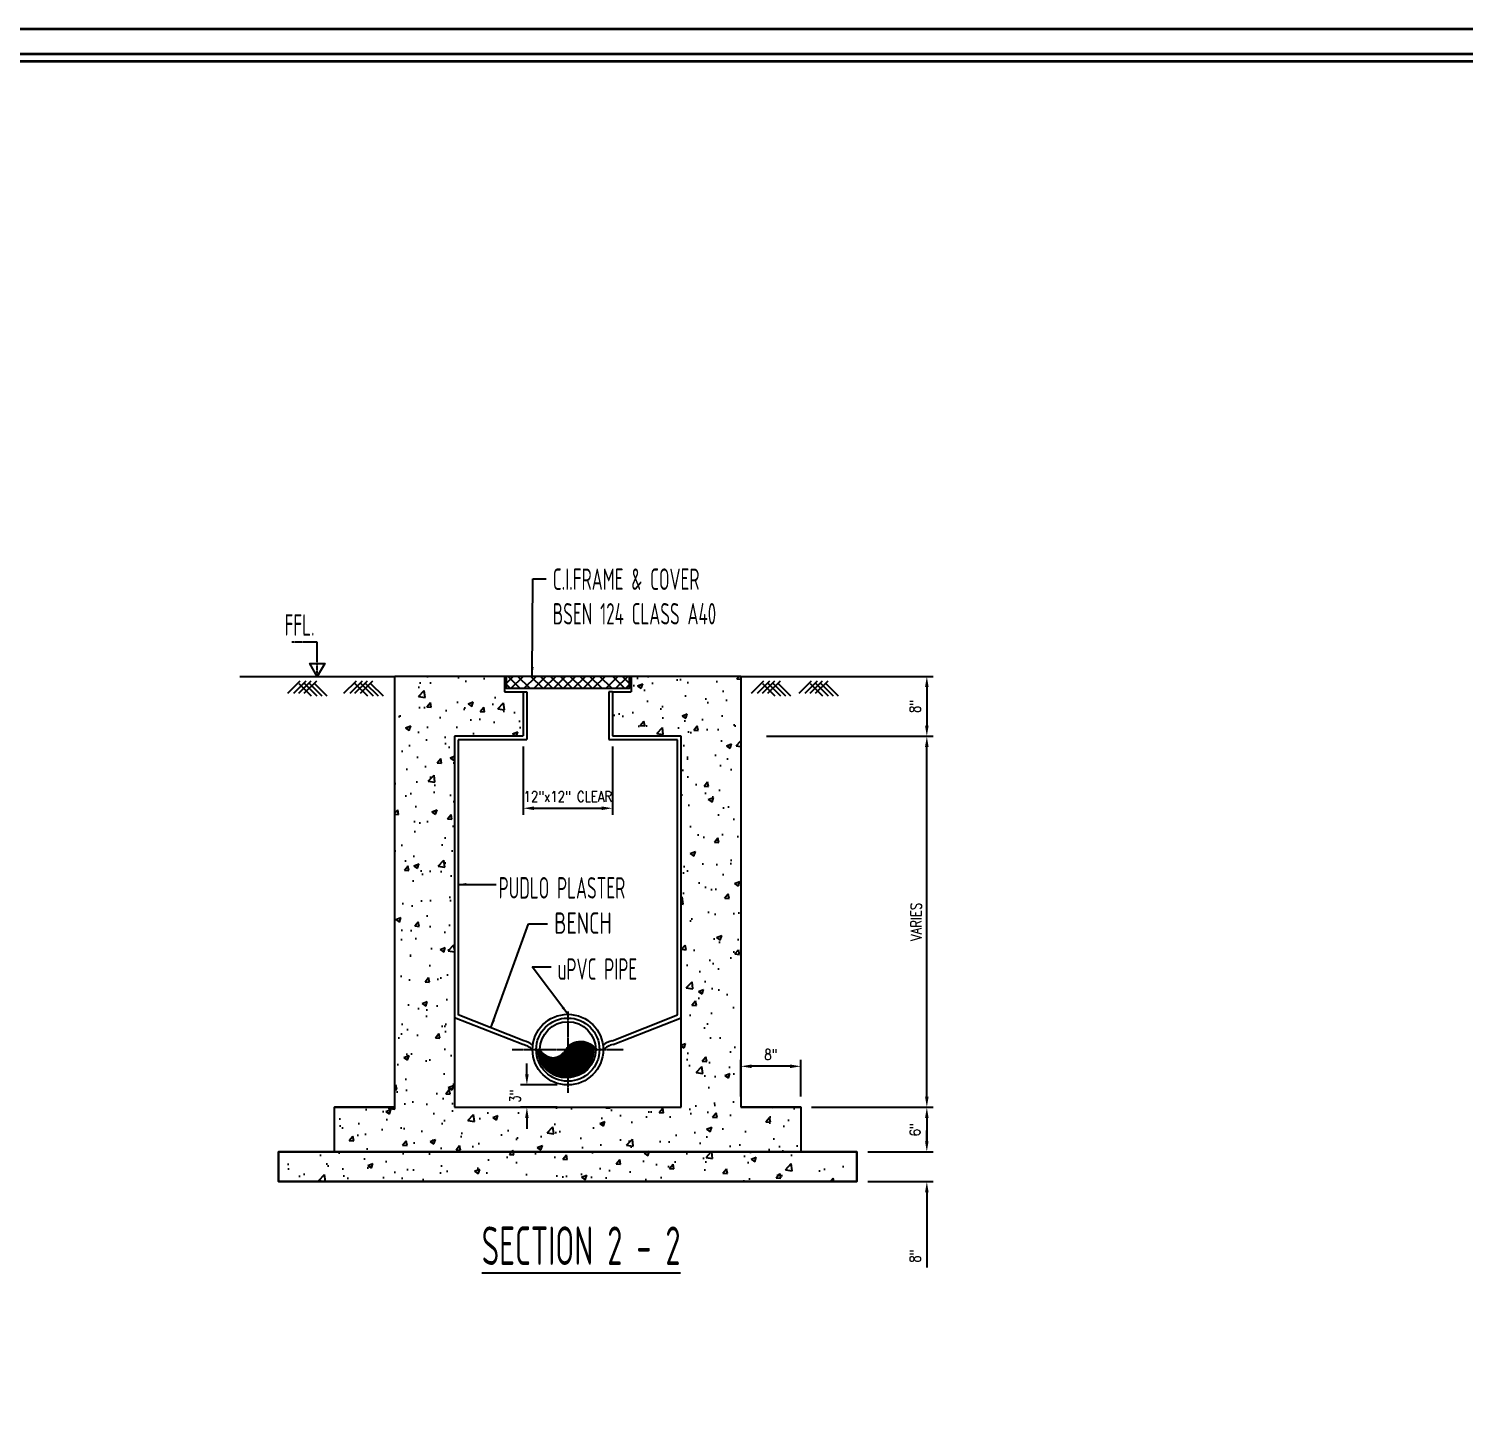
# Model space of a CAD drawing. Header units: millimetres. Extents: x 626118 to 667468, y 4481694 to 4492717.
# Drawn here: x 630431 to 631637, y 4491561 to 4492717 of the extents above; entities that cross this region are included whole.
import ezdxf
from ezdxf.enums import TextEntityAlignment as Align

# ---------------------------------------------------------------- set-up
doc = ezdxf.new("R2010")
doc.units = ezdxf.units.MM
for name, pattern in [('CENTER', [2, 1.25, -0.25, 0.25, -0.25]), ('DUZ', [500, 500]), ('PHANTOM', [2.5, 1.25, -0.25, 0.25, -0.25, 0.25, -0.25])]:
    doc.linetypes.add(name, pattern=pattern)
doc.layers.get('0').update_dxf_attribs({"color": 1, "linetype": 'DUZ'})
for name, color, linetype in [('CONCRET', 3, 'Continuous'), ('DIM50', 123, 'Continuous'), ('LEV-MARK', 4, 'Continuous'), ('PL-CW', 80, 'PHANTOM'), ('TEXT2', 1, 'Continuous')]:
    doc.layers.add(name, color=color, linetype=linetype)
doc.layers.add('DUVAR', color=7, linetype='Continuous', lineweight=35)
doc.styles.add('din.shx', font='din.shx', dxfattribs={"width": 0.7})
doc.styles.add('ROMANS', font='romans.shx', dxfattribs={"width": 0.8})
doc.dimstyles.new('DIM50', dxfattribs={"dimscale": 9, "dimtxt": 1, "dimasz": 1, "dimexe": 0.6, "dimexo": 1, "dimgap": 0.5, "dimtad": 1, "dimdec": 1, "dimzin": 0, "dimdsep": 46, "dimtxsty": 'ROMANS', "dimcen": 1, "dimclrd": 8, "dimclre": 8, "dimclrt": 256, "dimazin": 0, "dimtfac": 1, "dimtdec": 1, "dimtofl": 0, "dimtmove": 0, "dimatfit": 3, "dimfxl": 1, "dimtolj": 1, "dimtzin": 0, "dimarcsym": 0})
doc.dimstyles.new('FFCL 1-8', dxfattribs={"dimtxt": 7, "dimasz": 7, "dimexe": 5.5, "dimexo": 2.5, "dimgap": 1, "dimtad": 1, "dimdec": 0, "dimzin": 1, "dimdsep": 46, "dimtxsty": 'din.shx', "dimblk": 'ARCHTICK', "dimcen": 0, "dimclrd": 1, "dimclre": 1, "dimclrt": 3, "dimadec": 0, "dimazin": 0, "dimtfac": 1, "dimtdec": 0, "dimtofl": 0, "dimtmove": 0, "dimatfit": 3, "dimfxl": 0.18, "dimtolj": 1, "dimtzin": 0, "dimarcsym": 0})
pattern_1 = [(50, (626901.843, 4498266.953), (44.82876, -3.922), [4.6875, -51.5625]), (355, (626901.843, 4498266.953), (-8.67196, 47.012), [3.75, -41.25]), (100.4514, (626905.58, 4498266.627), (36.15684, 43.08997), [3.98376, -43.82138]), (46.1842, (626901.843, 4498279.453), (66.70257, -10.34494), [7.03125, -77.34375]), (96.6356, (626907.4, 4498278.59), (58.4164, 60.88237), [5.97564, -65.73206]), (351.1842, (626901.84, 4498279.45), (58.4164, 60.8824), [5.625, -61.875]), (21, (626908.093, 4498276.33), (37.30669, -25.16368), [4.6875, -51.5625]), (326, (626908.093, 4498276.33), (15.2072, 45.32188), [3.75, -41.25]), (71.4514, (626911.2, 4498274.23), (52.51391, 20.15816), [3.98376, -43.82138]), (37.5, (626901.843, 4498266.953), (0.75999, 20.805866), [0, -40.75, 0, -41.875, 0, -41.40625]), (7.5, (626901.843, 4498266.953), (16.441846, 24.65073), [0, -23.875, 0, -39.8125, 0, -15.78125]), (327.5, (626887.905, 4498266.953), (33.363902, -1.40968), [0, -15.625, 0, -48.75, 0, -64.6875]), (317.5, (626881.655, 4498266.953), (36.44914, 6.25656), [0, -20.3125, 0, -32.375, 0, -45.9375])]

# ---------------------------------------------------------------- blocks, each defined once
blk = doc.blocks.new('*D335')
at = {"layer": 'Defpoints', "color": 0, "lineweight": 5, "transparency": 16777216}
for p in [(631066.2, 4492122.6), (631185.2, 4492122.6), (631079.3, 4491810.9)]:
    blk.add_point(p, dxfattribs=at)
at = {"layer": 'DIM50', "color": 8, "lineweight": -2, "transparency": 16777216}
for p, q in [((631075.2, 4492122.6), (631190.6, 4492122.6)), ((631185.2, 4491819.9), (631185.2, 4492113.6)), ((631088.3, 4491810.9), (631190.6, 4491810.9))]:
    blk.add_line(p, q, dxfattribs=at)
at = {"layer": 'DIM50', "color": 8, "lineweight": 5, "transparency": 16777216}
for points in [[(631183.7, 4492113.6), (631186.7, 4492113.6), (631185.2, 4492122.6)], [(631183.7, 4491819.9), (631186.7, 4491819.9), (631185.2, 4491810.9)]]:
    blk.add_solid(points, dxfattribs=at)
at = {"layer": 'DIM50', "transparency": 16777216, "insert": (631176.2, 4491966.7), "char_height": 9, "attachment_point": 5, "rotation": 90, "style": 'ROMANS'}
blk.add_mtext('\\A1;VARIES', dxfattribs=at)
blk = doc.blocks.new('*D336')
at = {"layer": 'Defpoints', "color": 0, "lineweight": 5, "transparency": 16777216}
for p in [(631126.6, 4491773.4), (631185.2, 4491773.4), (631126.6, 4491748.4)]:
    blk.add_point(p, dxfattribs=at)
at = {"layer": 'DIM50', "color": 8, "lineweight": -2, "transparency": 16777216}
for p, q in [((631185.2, 4491782.4), (631185.2, 4491791.4)), ((631135.6, 4491773.4), (631190.6, 4491773.4)), ((631135.6, 4491748.4), (631190.6, 4491748.4)), ((631185.2, 4491739.4), (631185.2, 4491676.4))]:
    blk.add_line(p, q, dxfattribs=at)
at = {"layer": 'DIM50', "color": 8, "lineweight": 5, "transparency": 16777216}
for points in [[(631183.7, 4491782.4), (631186.7, 4491782.4), (631185.2, 4491773.4)], [(631183.7, 4491739.4), (631186.7, 4491739.4), (631185.2, 4491748.4)]]:
    blk.add_solid(points, dxfattribs=at)
at = {"layer": 'DIM50', "transparency": 16777216, "insert": (631175.4, 4491685.9), "char_height": 9, "attachment_point": 5, "rotation": 90, "style": 'ROMANS'}
blk.add_mtext('\\A1;8"', dxfattribs=at)
blk = doc.blocks.new('*D337')
at = {"layer": 'Defpoints', "color": 0, "lineweight": 5, "transparency": 16777216}
for p in [(631139.1, 4491810.9), (631139.1, 4491773.4), (631185.2, 4491773.4)]:
    blk.add_point(p, dxfattribs=at)
at = {"layer": 'DIM50', "color": 8, "lineweight": -2, "transparency": 16777216}
for p, q in [((631148.1, 4491810.9), (631190.6, 4491810.9)), ((631185.2, 4491801.9), (631185.2, 4491782.4)), ((631148.1, 4491773.4), (631190.6, 4491773.4))]:
    blk.add_line(p, q, dxfattribs=at)
at = {"layer": 'DIM50', "color": 8, "lineweight": 5, "transparency": 16777216}
for points in [[(631183.7, 4491801.9), (631186.7, 4491801.9), (631185.2, 4491810.9)], [(631183.7, 4491782.4), (631186.7, 4491782.4), (631185.2, 4491773.4)]]:
    blk.add_solid(points, dxfattribs=at)
at = {"layer": 'DIM50', "transparency": 16777216, "insert": (631175.3, 4491792.1), "char_height": 9, "attachment_point": 5, "rotation": 90, "style": 'ROMANS'}
blk.add_mtext('\\A1;6"', dxfattribs=at)
blk = doc.blocks.new('*D339')
at = {"layer": 'Defpoints', "color": 0, "lineweight": 5, "transparency": 16777216}
for p in [(631041.5, 4492172.9), (631041.5, 4492122.6), (631185.2, 4492122.6)]:
    blk.add_point(p, dxfattribs=at)
at = {"layer": 'DIM50', "color": 8, "lineweight": -2, "transparency": 16777216}
for p, q in [((631050.5, 4492172.9), (631190.6, 4492172.9)), ((631185.2, 4492163.9), (631185.2, 4492131.6)), ((631050.5, 4492122.6), (631190.6, 4492122.6))]:
    blk.add_line(p, q, dxfattribs=at)
at = {"layer": 'DIM50', "color": 8, "lineweight": 5, "transparency": 16777216}
for points in [[(631183.7, 4492163.9), (631186.7, 4492163.9), (631185.2, 4492172.9)], [(631183.7, 4492131.6), (631186.7, 4492131.6), (631185.2, 4492122.6)]]:
    blk.add_solid(points, dxfattribs=at)
at = {"layer": 'DIM50', "transparency": 16777216, "insert": (631175.3, 4492147.7), "char_height": 9, "attachment_point": 5, "rotation": 90, "style": 'ROMANS'}
blk.add_mtext('\\A1;8"', dxfattribs=at)
blk = doc.blocks.new('_ArchTick')
at = {"color": 0, "linetype": 'ByBlock', "const_width": 0.15}
blk.add_lwpolyline([(-0.5, -0.5), (0.5, 0.5)], dxfattribs=at)
blk = doc.blocks.new('*X316')
at = {"color": 0}
for p, q in [((522.94, 746.01), (522.97, 746.06)), ((522.94, 746), (523, 746)), ((529.24, 735.08), (522.94, 745.99)), ((522.94, 745.76), (523.04, 745.93)), ((522.94, 745.88), (523.08, 745.88)), ((522.94, 745.75), (523.16, 745.75)), ((529.02, 735.22), (522.94, 745.73)), ((522.95, 745.53), (523.12, 745.81)), ((522.95, 745.62), (523.24, 745.62)), ((522.95, 745.5), (523.32, 745.5)), ((528.79, 735.36), (522.95, 745.47)), ((522.96, 745.3), (523.19, 745.69)), ((522.96, 745.38), (523.41, 745.38)), ((522.97, 745.25), (523.51, 745.25)), ((528.56, 735.51), (522.97, 745.19)), ((522.98, 745.08), (523.27, 745.58)), ((522.98, 745.12), (523.6, 745.12)), ((522.99, 745), (523.71, 745)), ((523, 744.86), (523.35, 745.46)), ((528.31, 735.68), (523, 744.89)), ((523, 744.88), (523.81, 744.88)), ((523.02, 744.65), (523.43, 745.35)), ((523.05, 744.44), (523.51, 745.25)), ((523.08, 744.24), (523.59, 745.14)), ((523.11, 744.05), (523.68, 745.04)), ((523.14, 743.85), (523.76, 744.93)), ((523.17, 743.66), (523.85, 744.83)), ((529.45, 734.96), (523.53, 745.22)), ((529.2, 735.1), (534.8, 744.81)), ((529.31, 735.04), (535.32, 745.45)), ((529.42, 734.98), (536.43, 747.13)), ((529.53, 734.92), (536.85, 747.6)), ((529.64, 734.86), (537.18, 747.92)), ((529.75, 734.8), (537.47, 748.17)), ((529.86, 734.74), (537.73, 748.38)), ((529.97, 734.68), (537.98, 748.55)), ((530.08, 734.63), (538.21, 748.71)), ((530.19, 734.57), (538.43, 748.84)), ((530.31, 734.52), (538.65, 748.96)), ((530.42, 734.47), (538.85, 749.07)), ((530.54, 734.41), (539.05, 749.17)), ((530.65, 734.36), (539.25, 749.25)), ((530.77, 734.31), (539.44, 749.33)), ((530.88, 734.27), (539.62, 749.4)), ((531, 734.22), (539.8, 749.46)), ((531.12, 734.17), (539.98, 749.52)), ((531.24, 734.13), (540.15, 749.57)), ((531.35, 734.08), (540.32, 749.62)), ((531.47, 734.04), (540.49, 749.66)), ((531.59, 734), (540.66, 749.69)), ((531.72, 733.96), (540.82, 749.73)), ((531.84, 733.92), (540.98, 749.75)), ((531.96, 733.88), (541.14, 749.78)), ((532.08, 733.84), (541.29, 749.8)), ((532.21, 733.81), (541.45, 749.81)), ((532.33, 733.77), (541.6, 749.83)), ((532.45, 733.74), (541.75, 749.84)), ((532.58, 733.7), (541.9, 749.84)), ((532.71, 733.67), (542.04, 749.84)), ((532.83, 733.64), (542.19, 749.85)), ((532.96, 733.61), (542.33, 749.84)), ((533.09, 733.59), (542.47, 749.84)), ((533.22, 733.56), (542.61, 749.83)), ((533.35, 733.53), (542.75, 749.82)), ((533.48, 733.51), (542.89, 749.81)), ((533.61, 733.49), (543.02, 749.79)), ((533.74, 733.47), (543.16, 749.77)), ((533.87, 733.45), (543.29, 749.75)), ((534.01, 733.43), (543.42, 749.73)), ((534.14, 733.41), (543.55, 749.71)), ((534.28, 733.39), (543.68, 749.68)), ((534.41, 733.38), (543.81, 749.65)), ((534.55, 733.36), (543.93, 749.62)), ((534.69, 733.35), (544.06, 749.59)), ((534.82, 733.34), (544.18, 749.55)), ((540.89, 734.39), (534.85, 744.86)), ((534.86, 744.88), (548.48, 744.88)), ((541.01, 734.44), (534.94, 744.96)), ((534.96, 733.33), (544.31, 749.52)), ((534.97, 745), (548.49, 745)), ((541.12, 734.5), (535.02, 745.06)), ((535.07, 745.12), (548.5, 745.12)), ((535.1, 733.32), (544.43, 749.48)), ((541.24, 734.55), (535.11, 745.17)), ((535.17, 745.25), (548.51, 745.25)), ((541.35, 734.6), (535.19, 745.27)), ((535.24, 733.32), (544.55, 749.44)), ((535.26, 745.38), (548.52, 745.38)), ((541.46, 734.66), (535.27, 745.38)), ((535.35, 745.5), (548.52, 745.5)), ((541.57, 734.72), (535.35, 745.49)), ((535.38, 733.31), (544.67, 749.4)), ((541.69, 734.77), (535.43, 745.61)), ((535.44, 745.62), (548.53, 745.62)), ((541.8, 734.83), (535.51, 745.73)), ((535.52, 745.75), (548.53, 745.75)), ((535.53, 733.31), (544.79, 749.35)), ((541.91, 734.89), (535.58, 745.84)), ((535.6, 745.88), (548.54, 745.88)), ((542.01, 734.95), (535.66, 745.97)), ((535.67, 733.31), (544.91, 749.3)), ((535.68, 746), (548.54, 746)), ((542.12, 735.01), (535.73, 746.09)), ((535.75, 746.12), (548.53, 746.12)), ((542.23, 735.08), (535.8, 746.22)), ((535.82, 733.31), (545.02, 749.26)), ((535.82, 746.25), (548.46, 746.25)), ((542.34, 735.14), (535.87, 746.34)), ((535.9, 746.38), (548.38, 746.38)), ((542.45, 735.21), (535.95, 746.46)), ((535.96, 733.31), (545.14, 749.21)), ((535.98, 746.5), (548.3, 746.5)), ((542.55, 735.27), (536.03, 746.58)), ((536.06, 746.62), (548.22, 746.62)), ((542.66, 735.34), (536.1, 746.69)), ((536.11, 733.31), (545.25, 749.15)), ((536.15, 746.75), (548.13, 746.75)), ((542.76, 735.41), (536.18, 746.8)), ((536.24, 746.88), (548.04, 746.88)), ((536.25, 733.32), (545.36, 749.1)), ((542.87, 735.48), (536.26, 746.91)), ((536.33, 747), (547.95, 747)), ((542.97, 735.55), (536.35, 747.02)), ((536.4, 733.33), (545.48, 749.04)), ((543.07, 735.62), (536.43, 747.13)), ((536.43, 747.12), (547.85, 747.12)), ((543.18, 735.69), (536.52, 747.23)), ((536.53, 747.25), (547.74, 747.25)), ((536.55, 733.33), (545.59, 748.99)), ((543.28, 735.76), (536.6, 747.33)), ((536.64, 747.38), (547.64, 747.38)), ((543.38, 735.84), (536.69, 747.43)), ((536.7, 733.35), (545.7, 748.93)), ((536.76, 747.5), (547.52, 747.5)), ((543.48, 735.92), (536.78, 747.52)), ((536.85, 733.36), (545.81, 748.86)), ((536.87, 747.62), (547.4, 747.62)), ((543.58, 735.99), (536.87, 747.62)), ((543.68, 736.07), (536.96, 747.71)), ((537, 747.75), (547.28, 747.75)), ((537.01, 733.37), (545.91, 748.8)), ((543.78, 736.15), (537.05, 747.8)), ((537.13, 747.88), (547.15, 747.88)), ((543.88, 736.23), (537.14, 747.89)), ((537.16, 733.39), (546.02, 748.74)), ((543.97, 736.31), (537.24, 747.97)), ((537.27, 748), (547.01, 748)), ((537.31, 733.41), (546.13, 748.67)), ((544.07, 736.39), (537.34, 748.06)), ((537.41, 748.12), (546.86, 748.12)), ((544.17, 736.48), (537.43, 748.14)), ((537.47, 733.43), (546.23, 748.6)), ((544.26, 736.56), (537.53, 748.22)), ((537.57, 748.25), (546.71, 748.25)), ((537.63, 733.45), (546.33, 748.53)), ((544.36, 736.65), (537.63, 748.3)), ((537.73, 748.38), (546.55, 748.38)), ((544.45, 736.73), (537.73, 748.38)), ((537.79, 733.47), (546.44, 748.46)), ((544.55, 736.82), (537.83, 748.45)), ((537.9, 748.5), (546.38, 748.5)), ((544.64, 736.91), (537.93, 748.52)), ((537.95, 733.5), (546.54, 748.38)), ((544.73, 737), (538.04, 748.59)), ((538.08, 748.62), (546.19, 748.62)), ((538.11, 733.53), (546.64, 748.31)), ((544.82, 737.09), (538.14, 748.66)), ((544.91, 737.18), (538.25, 748.73)), ((538.27, 733.56), (546.74, 748.23)), ((538.28, 748.75), (546, 748.75)), ((545, 737.28), (538.35, 748.8)), ((538.43, 733.6), (546.84, 748.15)), ((545.09, 737.37), (538.46, 748.86)), ((538.49, 748.88), (545.79, 748.88)), ((545.18, 737.47), (538.57, 748.92)), ((538.6, 733.63), (546.93, 748.07)), ((545.27, 737.57), (538.68, 748.98)), ((538.72, 749), (545.56, 749)), ((538.77, 733.67), (547.03, 747.98)), ((545.36, 737.66), (538.79, 749.04)), ((545.44, 737.76), (538.9, 749.09)), ((538.94, 733.71), (547.12, 747.9)), ((538.97, 749.12), (545.31, 749.12)), ((545.53, 737.86), (539.02, 749.15)), ((539.11, 733.76), (547.22, 747.81)), ((545.62, 737.97), (539.13, 749.2)), ((539.24, 749.25), (545.04, 749.25)), ((545.7, 738.07), (539.24, 749.25)), ((539.28, 733.81), (547.31, 747.72)), ((545.78, 738.18), (539.36, 749.3)), ((539.45, 733.86), (547.4, 747.63)), ((545.87, 738.28), (539.48, 749.35)), ((539.55, 749.38), (544.73, 749.38)), ((545.95, 738.39), (539.6, 749.39)), ((539.63, 733.91), (547.49, 747.53)), ((546.03, 738.5), (539.72, 749.43)), ((539.81, 733.97), (547.58, 747.44)), ((546.11, 738.61), (539.84, 749.48)), ((539.91, 749.5), (544.37, 749.5)), ((546.19, 738.72), (539.96, 749.51)), ((539.99, 734.03), (547.67, 747.34)), ((546.27, 738.83), (540.08, 749.55)), ((540.17, 734.1), (547.75, 747.24)), ((546.35, 738.95), (540.21, 749.59)), ((546.43, 739.06), (540.33, 749.62)), ((540.35, 749.62), (543.93, 749.62)), ((540.35, 734.17), (547.84, 747.14)), ((546.5, 739.18), (540.46, 749.65)), ((540.54, 734.24), (547.92, 747.03)), ((546.58, 739.3), (540.59, 749.68)), ((546.65, 739.42), (540.71, 749.71)), ((540.73, 734.32), (548.01, 746.92)), ((546.73, 739.54), (540.84, 749.73)), ((540.92, 734.41), (548.09, 746.81)), ((540.96, 749.75), (543.32, 749.75)), ((546.8, 739.67), (540.98, 749.75)), ((546.87, 739.79), (541.11, 749.77)), ((541.12, 734.49), (548.17, 746.7)), ((546.94, 739.92), (541.24, 749.79)), ((541.32, 734.59), (548.24, 746.59)), ((547.01, 740.05), (541.38, 749.81)), ((547.08, 740.18), (541.51, 749.82)), ((541.52, 734.69), (548.32, 746.47)), ((547.15, 740.31), (541.65, 749.83)), ((541.72, 734.79), (548.4, 746.35)), ((547.22, 740.44), (541.79, 749.84)), ((547.28, 740.58), (541.93, 749.84)), ((541.93, 734.91), (548.47, 746.23)), ((547.35, 740.72), (542.08, 749.85)), ((542.15, 735.03), (548.54, 746.1)), ((547.41, 740.86), (542.22, 749.84)), ((547.47, 741), (542.37, 749.84)), ((542.37, 735.16), (548.54, 745.84)), ((547.54, 741.14), (542.52, 749.84)), ((542.59, 735.3), (548.53, 745.58)), ((547.6, 741.29), (542.67, 749.83)), ((547.65, 741.43), (542.82, 749.81)), ((542.82, 735.45), (548.51, 745.3)), ((547.71, 741.58), (542.97, 749.8)), ((543.06, 735.61), (548.49, 745.02)), ((547.77, 741.74), (543.13, 749.78)), ((547.82, 741.89), (543.28, 749.76)), ((547.88, 742.05), (543.44, 749.73)), ((547.93, 742.21), (543.61, 749.7)), ((547.98, 742.37), (543.77, 749.66)), ((548.03, 742.53), (543.94, 749.62)), ((548.08, 742.7), (544.11, 749.58)), ((548.12, 742.87), (544.28, 749.53)), ((548.17, 743.05), (544.46, 749.47)), ((548.21, 743.22), (544.64, 749.41)), ((548.25, 743.4), (544.82, 749.34)), ((548.29, 743.59), (545.01, 749.26)), ((548.32, 743.77), (545.21, 749.17)), ((548.36, 743.97), (545.41, 749.08)), ((548.39, 744.16), (545.61, 748.97)), ((548.42, 744.36), (545.82, 748.85)), ((548.45, 744.56), (546.05, 748.72)), ((548.47, 744.77), (546.28, 748.57)), ((548.49, 744.99), (546.52, 748.39)), ((548.51, 745.21), (546.79, 748.19)), ((548.52, 745.43), (547.07, 747.94)), ((548.53, 745.67), (547.4, 747.63)), ((548.54, 745.91), (547.8, 747.18)), ((523.01, 744.75), (523.93, 744.75)), ((523.03, 744.62), (524.04, 744.62)), ((528.07, 735.86), (523.03, 744.59)), ((523.04, 744.5), (524.17, 744.5)), ((523.06, 744.38), (524.3, 744.38)), ((527.81, 736.06), (523.07, 744.26)), ((523.07, 744.25), (524.43, 744.25)), ((523.09, 744.12), (524.58, 744.12)), ((523.11, 744), (524.73, 744)), ((527.53, 736.28), (523.13, 743.92)), ((523.14, 743.88), (524.89, 743.88)), ((523.16, 743.75), (525.06, 743.75)), ((523.18, 743.62), (525.23, 743.62)), ((527.25, 736.53), (523.2, 743.54)), ((523.21, 743.48), (523.94, 744.74)), ((523.21, 743.5), (525.43, 743.5)), ((523.23, 743.38), (525.63, 743.38)), ((523.25, 743.3), (524.03, 744.64)), ((523.26, 743.25), (525.86, 743.25)), ((523.29, 743.12), (524.12, 744.55)), ((526.94, 736.81), (523.29, 743.14)), ((523.29, 743.12), (526.1, 743.12)), ((523.32, 743), (526.37, 743)), ((523.34, 742.94), (524.21, 744.46)), ((523.35, 742.88), (526.67, 742.88)), ((523.38, 742.77), (524.3, 744.37)), ((523.39, 742.75), (527.01, 742.75)), ((526.61, 737.14), (523.4, 742.69)), ((523.42, 742.62), (527.43, 742.62)), ((523.43, 742.6), (524.4, 744.28)), ((523.46, 742.5), (527.98, 742.5)), ((523.48, 742.44), (524.49, 744.2)), ((523.5, 742.38), (529.15, 742.38)), ((523.53, 742.27), (524.59, 744.11)), ((523.53, 742.25), (547.94, 742.25)), ((526.23, 737.54), (523.56, 742.16)), ((523.57, 742.12), (547.9, 742.12)), ((523.58, 742.11), (524.69, 744.03)), ((523.62, 742), (547.86, 742)), ((523.63, 741.96), (524.78, 743.95)), ((523.66, 741.88), (547.82, 741.88)), ((523.69, 741.8), (524.88, 743.88)), ((523.7, 741.75), (547.77, 741.75)), ((523.74, 741.65), (524.99, 743.8)), ((523.75, 741.62), (547.73, 741.62)), ((525.79, 738.06), (523.79, 741.52)), ((523.8, 741.5), (525.09, 743.73)), ((523.8, 741.5), (547.68, 741.5)), ((523.85, 741.38), (547.63, 741.38)), ((523.86, 741.35), (525.19, 743.66)), ((523.9, 741.25), (547.58, 741.25)), ((523.92, 741.2), (525.29, 743.59)), ((523.95, 741.12), (547.53, 741.12)), ((529.67, 734.84), (523.98, 744.7)), ((523.98, 741.06), (525.4, 743.52)), ((524, 741), (547.47, 741)), ((524.04, 740.91), (525.51, 743.45)), ((524.06, 740.88), (547.42, 740.88)), ((524.1, 740.77), (525.61, 743.39)), ((524.11, 740.75), (547.36, 740.75)), ((524.17, 740.64), (525.72, 743.32)), ((524.17, 740.62), (547.3, 740.62)), ((524.23, 740.5), (525.83, 743.26)), ((525.13, 738.94), (524.23, 740.51)), ((524.23, 740.5), (547.24, 740.5)), ((524.29, 740.38), (547.18, 740.38)), ((524.3, 740.36), (525.94, 743.21)), ((529.87, 734.73), (524.32, 744.36)), ((524.36, 740.25), (547.12, 740.25)), ((524.37, 740.23), (526.05, 743.15)), ((524.42, 740.12), (547.05, 740.12)), ((524.44, 740.1), (526.16, 743.09)), ((524.49, 740), (546.99, 740)), ((524.51, 739.97), (526.28, 743.04)), ((524.56, 739.88), (546.92, 739.88)), ((524.58, 739.84), (526.39, 742.99)), ((530.08, 734.63), (524.61, 744.09)), ((524.63, 739.75), (546.85, 739.75)), ((524.65, 739.72), (526.51, 742.94)), ((524.7, 739.62), (546.77, 739.62)), ((524.72, 739.59), (526.63, 742.89)), ((524.78, 739.5), (546.7, 739.5)), ((524.79, 739.47), (526.74, 742.85)), ((524.85, 739.38), (546.62, 739.38)), ((524.87, 739.35), (526.86, 742.8)), ((530.28, 734.53), (524.88, 743.88)), ((524.93, 739.25), (546.55, 739.25)), ((524.94, 739.23), (526.98, 742.76)), ((525.01, 739.12), (546.47, 739.12)), ((525.02, 739.11), (527.1, 742.72)), ((525.09, 739), (546.38, 739)), ((525.1, 739), (527.23, 742.68)), ((530.47, 734.44), (525.13, 743.7)), ((525.18, 738.88), (527.35, 742.65)), ((525.18, 738.88), (546.3, 738.88)), ((525.25, 738.77), (527.47, 742.61)), ((525.27, 738.75), (546.21, 738.75)), ((525.33, 738.65), (527.6, 742.58)), ((525.35, 738.62), (546.12, 738.62)), ((530.67, 734.36), (525.37, 743.54)), ((525.41, 738.54), (527.73, 742.55)), ((525.45, 738.5), (546.03, 738.5)), ((525.49, 738.43), (527.86, 742.52)), ((525.54, 738.38), (545.94, 738.38)), ((525.58, 738.33), (527.99, 742.5)), ((530.86, 734.28), (525.59, 743.4)), ((525.64, 738.25), (545.84, 738.25)), ((525.66, 738.22), (528.12, 742.47)), ((525.74, 738.11), (528.25, 742.45)), ((531.05, 734.2), (525.81, 743.28)), ((525.83, 738.01), (528.38, 742.43)), ((525.91, 737.91), (528.52, 742.42)), ((526, 737.81), (528.65, 742.4)), ((531.23, 734.13), (526.01, 743.17)), ((526.08, 737.7), (528.79, 742.39)), ((526.17, 737.61), (528.93, 742.38)), ((531.42, 734.06), (526.21, 743.07)), ((526.26, 737.51), (529.07, 742.38)), ((526.35, 737.41), (529.21, 742.37)), ((531.6, 734), (526.41, 742.98)), ((526.44, 737.32), (529.36, 742.37)), ((526.53, 737.22), (529.5, 742.37)), ((531.78, 733.94), (526.6, 742.9)), ((526.62, 737.13), (529.65, 742.38)), ((526.71, 737.04), (529.8, 742.39)), ((531.95, 733.88), (526.79, 742.83)), ((526.8, 736.95), (529.95, 742.4)), ((526.89, 736.86), (530.1, 742.41)), ((532.13, 733.83), (526.97, 742.77)), ((526.99, 736.77), (530.26, 742.43)), ((527.08, 736.68), (530.41, 742.45)), ((532.3, 733.78), (527.15, 742.71)), ((527.18, 736.6), (530.57, 742.48)), ((527.27, 736.51), (530.73, 742.51)), ((532.47, 733.73), (527.32, 742.66)), ((527.37, 736.43), (530.9, 742.54)), ((527.46, 736.34), (531.06, 742.58)), ((532.64, 733.69), (527.49, 742.61)), ((527.56, 736.26), (531.23, 742.62)), ((527.66, 736.18), (531.4, 742.67)), ((532.81, 733.65), (527.66, 742.57)), ((527.76, 736.1), (531.58, 742.72)), ((532.97, 733.61), (527.83, 742.53)), ((527.86, 736.02), (531.76, 742.78)), ((527.96, 735.95), (531.94, 742.85)), ((533.14, 733.58), (527.99, 742.5)), ((528.06, 735.87), (532.13, 742.92)), ((533.3, 733.54), (528.15, 742.47)), ((528.16, 735.8), (532.32, 743)), ((528.26, 735.72), (532.52, 743.09)), ((533.46, 733.51), (528.31, 742.45)), ((528.36, 735.65), (532.72, 743.2)), ((528.46, 735.58), (532.93, 743.31)), ((533.62, 733.48), (528.46, 742.42)), ((528.57, 735.51), (533.15, 743.44)), ((533.78, 733.46), (528.62, 742.41)), ((528.67, 735.44), (533.37, 743.58)), ((533.94, 733.44), (528.77, 742.39)), ((528.78, 735.37), (533.61, 743.74)), ((528.88, 735.3), (533.87, 743.93)), ((534.1, 733.41), (528.92, 742.38)), ((528.99, 735.23), (534.14, 744.16)), ((534.25, 733.4), (529.07, 742.38)), ((529.09, 735.17), (534.45, 744.44)), ((534.41, 733.38), (529.21, 742.37)), ((534.56, 733.36), (529.36, 742.37)), ((534.71, 733.35), (529.5, 742.37)), ((529.53, 742.38), (547.98, 742.38)), ((534.86, 733.34), (529.64, 742.38)), ((535.01, 733.33), (529.78, 742.39)), ((535.16, 733.32), (529.92, 742.4)), ((535.31, 733.32), (530.06, 742.41)), ((535.46, 733.31), (530.2, 742.42)), ((535.6, 733.31), (530.33, 742.44)), ((535.75, 733.31), (530.46, 742.46)), ((535.89, 733.31), (530.6, 742.48)), ((530.7, 742.5), (548.02, 742.5)), ((536.03, 733.31), (530.73, 742.5)), ((536.18, 733.32), (530.86, 742.53)), ((536.32, 733.32), (530.98, 742.56)), ((536.46, 733.33), (531.11, 742.59)), ((536.6, 733.34), (531.24, 742.62)), ((531.25, 742.62), (548.06, 742.62)), ((536.73, 733.35), (531.36, 742.66)), ((536.87, 733.36), (531.48, 742.69)), ((537.01, 733.37), (531.61, 742.73)), ((531.66, 742.75), (548.09, 742.75)), ((537.15, 733.39), (531.73, 742.77)), ((537.28, 733.4), (531.85, 742.81)), ((537.42, 733.42), (531.97, 742.86)), ((532.01, 742.88), (548.12, 742.88)), ((537.55, 733.44), (532.08, 742.9)), ((537.68, 733.46), (532.2, 742.95)), ((532.31, 743), (548.16, 743)), ((537.81, 733.48), (532.32, 743)), ((537.95, 733.5), (532.43, 743.05)), ((538.08, 733.52), (532.54, 743.11)), ((532.58, 743.12), (548.19, 743.12)), ((538.21, 733.55), (532.66, 743.16)), ((538.34, 733.58), (532.77, 743.22)), ((532.82, 743.25), (548.22, 743.25)), ((538.46, 733.6), (532.88, 743.28)), ((538.59, 733.63), (532.99, 743.34)), ((533.04, 743.38), (548.24, 743.38)), ((538.72, 733.66), (533.09, 743.4)), ((538.85, 733.69), (533.2, 743.47)), ((533.25, 743.5), (548.27, 743.5)), ((538.97, 733.72), (533.31, 743.54)), ((539.1, 733.76), (533.41, 743.6)), ((533.44, 743.62), (548.3, 743.62)), ((539.22, 733.79), (533.52, 743.67)), ((533.62, 743.75), (548.32, 743.75)), ((539.34, 733.83), (533.62, 743.75)), ((539.47, 733.86), (533.72, 743.82)), ((533.79, 743.88), (548.34, 743.88)), ((539.59, 733.9), (533.82, 743.9)), ((539.71, 733.94), (533.92, 743.97)), ((533.95, 744), (548.36, 744)), ((539.83, 733.98), (534.02, 744.05)), ((534.1, 744.12), (548.38, 744.12)), ((539.95, 734.02), (534.11, 744.14)), ((540.07, 734.07), (534.21, 744.22)), ((534.25, 744.25), (548.4, 744.25)), ((540.19, 734.11), (534.31, 744.31)), ((534.38, 744.38), (548.42, 744.38)), ((540.31, 734.15), (534.4, 744.39)), ((540.43, 734.2), (534.49, 744.48)), ((534.51, 744.5), (548.44, 744.5)), ((540.55, 734.25), (534.58, 744.57)), ((534.63, 744.62), (548.45, 744.62)), ((540.66, 734.29), (534.67, 744.67)), ((534.75, 744.75), (548.47, 744.75)), ((540.78, 734.34), (534.76, 744.76)), ((543.31, 735.79), (548.46, 744.72)), ((543.56, 735.98), (548.42, 744.4)), ((543.83, 736.19), (548.37, 744.06)), ((544.11, 736.43), (548.31, 743.7)), ((544.41, 736.69), (548.23, 743.31)), ((544.73, 737), (548.12, 742.88)), ((545.08, 737.36), (547.99, 742.39)), ((545.49, 737.82), (547.79, 741.81)), ((546.02, 738.48), (547.48, 741.02)), ((525.73, 738.12), (545.74, 738.12)), ((525.83, 738), (545.64, 738)), ((525.94, 737.88), (545.54, 737.88)), ((526.05, 737.75), (545.43, 737.75)), ((526.15, 737.62), (545.32, 737.62)), ((526.27, 737.5), (545.21, 737.5)), ((526.38, 737.38), (545.1, 737.38)), ((526.5, 737.25), (544.98, 737.25)), ((526.62, 737.12), (544.86, 737.12)), ((526.75, 737), (544.73, 737)), ((526.87, 736.88), (544.6, 736.88)), ((527.01, 736.75), (544.47, 736.75)), ((527.14, 736.62), (544.33, 736.62)), ((527.28, 736.5), (544.19, 736.5)), ((527.43, 736.38), (544.05, 736.38)), ((527.58, 736.25), (543.9, 736.25)), ((527.73, 736.12), (543.75, 736.12)), ((527.89, 736), (543.59, 736)), ((528.05, 735.88), (543.43, 735.88)), ((528.22, 735.75), (543.26, 735.75)), ((528.4, 735.62), (543.08, 735.62)), ((528.58, 735.5), (542.9, 735.5)), ((528.77, 735.38), (542.71, 735.38)), ((528.96, 735.25), (542.52, 735.25)), ((529.17, 735.12), (542.31, 735.12)), ((529.38, 735), (542.1, 735)), ((529.6, 734.88), (541.87, 734.88)), ((529.84, 734.75), (541.64, 734.75)), ((530.09, 734.62), (541.39, 734.62)), ((530.35, 734.5), (541.13, 734.5)), ((530.62, 734.38), (540.85, 734.38)), ((530.92, 734.25), (540.56, 734.25)), ((531.24, 734.12), (540.24, 734.12)), ((531.59, 734), (539.89, 734)), ((531.97, 733.88), (539.5, 733.88)), ((532.41, 733.75), (539.07, 733.75)), ((532.91, 733.62), (538.57, 733.62)), ((533.54, 733.5), (537.94, 733.5)), ((534.44, 733.38), (537.04, 733.38))]:
    blk.add_line(p, q, dxfattribs=at)
blk = doc.blocks.new('*D357')
at = {"layer": 'Defpoints', "color": 0, "lineweight": 5, "transparency": 16777216}
for p in [(631029, 4491845.3), (631029, 4491810.9), (631079.3, 4491810.9)]:
    blk.add_point(p, dxfattribs=at)
at = {"layer": 'DIM50', "color": 8, "lineweight": -2, "transparency": 16777216}
for p, q in [((631029, 4491819.9), (631029, 4491850.7)), ((631070.3, 4491845.3), (631038, 4491845.3)), ((631079.3, 4491819.9), (631079.3, 4491850.7))]:
    blk.add_line(p, q, dxfattribs=at)
at = {"layer": 'DIM50', "color": 8, "lineweight": 5, "transparency": 16777216}
for points in [[(631038, 4491846.8), (631038, 4491843.8), (631029, 4491845.3)], [(631070.3, 4491846.8), (631070.3, 4491843.8), (631079.3, 4491845.3)]]:
    blk.add_solid(points, dxfattribs=at)
at = {"layer": 'DIM50', "transparency": 16777216, "insert": (631054.2, 4491855.2), "char_height": 9, "attachment_point": 5, "style": 'ROMANS'}
blk.add_mtext('\\A1;8"', dxfattribs=at)
blk = doc.blocks.new('*D358')
at = {"layer": 'Defpoints', "color": 0, "lineweight": 5, "transparency": 16777216}
for p in [(630846.2, 4492122.9), (630921.2, 4492122.9), (630921.2, 4492062.1)]:
    blk.add_point(p, dxfattribs=at)
at = {"layer": 'DIM50', "color": 8, "lineweight": -2, "transparency": 16777216}
for p, q in [((630846.2, 4492113.9), (630846.2, 4492056.7)), ((630921.2, 4492113.9), (630921.2, 4492056.7)), ((630855.2, 4492062.1), (630912.2, 4492062.1))]:
    blk.add_line(p, q, dxfattribs=at)
at = {"layer": 'DIM50', "color": 8, "lineweight": 5, "transparency": 16777216}
for points in [[(630855.2, 4492063.6), (630855.2, 4492060.6), (630846.2, 4492062.1)], [(630912.2, 4492063.6), (630912.2, 4492060.6), (630921.2, 4492062.1)]]:
    blk.add_solid(points, dxfattribs=at)
at = {"layer": 'DIM50', "transparency": 16777216, "insert": (630883.7, 4492071.9), "char_height": 9, "attachment_point": 5, "style": 'ROMANS'}
blk.add_mtext('\\A1;12"x12" CLEAR', dxfattribs=at)
blk = doc.blocks.new('*D359')
at = {"layer": 'Defpoints', "color": 0, "lineweight": 5, "transparency": 16777216}
for p in [(630883.7, 4491829.6), (630849.3, 4491810.9), (630883.7, 4491810.9)]:
    blk.add_point(p, dxfattribs=at)
at = {"layer": 'DIM50', "color": 8, "lineweight": -2, "transparency": 16777216}
for p, q in [((630849.3, 4491838.6), (630849.3, 4491847.6)), ((630874.7, 4491829.6), (630843.9, 4491829.6)), ((630874.7, 4491810.9), (630843.9, 4491810.9)), ((630849.3, 4491801.9), (630849.3, 4491792.9))]:
    blk.add_line(p, q, dxfattribs=at)
at = {"layer": 'DIM50', "color": 8, "lineweight": 5, "transparency": 16777216}
for points in [[(630847.8, 4491838.6), (630850.8, 4491838.6), (630849.3, 4491829.6)], [(630847.8, 4491801.9), (630850.8, 4491801.9), (630849.3, 4491810.9)]]:
    blk.add_solid(points, dxfattribs=at)
at = {"layer": 'DIM50', "transparency": 16777216, "insert": (630839.4, 4491820.3), "char_height": 9, "attachment_point": 5, "rotation": 90, "style": 'ROMANS'}
blk.add_mtext('\\A1;3"', dxfattribs=at)

msp = doc.modelspace()

# ---------------------------------------------------------------- hatches: boundary and pattern name
at = {"layer": 'CONCRET'}
h = msp.add_hatch(dxfattribs=at)
h.set_pattern_fill('AR-CONC', color=1, scale=6.25, style=0)
h.set_pattern_definition(pattern_1)
h.paths.add_polyline_path([(631029.01, 4492172.9), (630936.82, 4492172.9), (630936.82, 4492159.78), (630921.2, 4492159.78), (630921.2, 4492122.9), (630979.01, 4492122.9), (630979.01, 4491810.88), (630788.38, 4491810.88), (630788.38, 4492122.9), (630846.2, 4492122.9), (630846.2, 4492159.78), (630830.57, 4492159.78), (630830.57, 4492172.9), (630738.38, 4492172.9), (630738.38, 4491810.88), (630687.85, 4491810.88), (630687.85, 4491773.38), (631079.33, 4491773.38), (631079.33, 4491810.88), (631029.01, 4491810.88)])
h.paths.add_polyline_path([(630814.26, 4491803.11), (630814.26, 4491837.39), (630844.26, 4491837.39), (630844.26, 4491803.11)], flags=24)
h = msp.add_hatch(dxfattribs=at)
h.set_pattern_fill('AR-CONC', color=1, scale=6.25, style=0)
h.set_pattern_definition(pattern_1)
h.paths.add_polyline_path([(631126.55, 4491773.38), (630640.62, 4491773.38), (630640.62, 4491748.38), (631126.55, 4491748.38)])

# ---------------------------------------------------------------- linework, layer by layer
for p, q in [((630608.12, 4492172.9), (630738.38, 4492172.9)), ((630841.8, 4492172.9), (630738.38, 4492172.9)), ((630738.38, 4491810.88), (630738.38, 4492172.9)), ((630830.57, 4492172.9), (630830.57, 4492159.78)), ((631029.01, 4492172.9), (630926.49, 4492172.9)), ((630936.82, 4492172.9), (630936.82, 4492159.78)), ((631029.01, 4492172.9), (631029.01, 4491810.88)), ((631029.01, 4492172.9), (631115.84, 4492172.9)), ((630830.57, 4492159.78), (630846.2, 4492159.78)), ((630846.2, 4492159.78), (630846.2, 4492122.9)), ((630921.2, 4492159.78), (630921.2, 4492122.9)), ((630921.2, 4492159.78), (630936.82, 4492159.78)), ((630788.38, 4492122.9), (630846.2, 4492122.9)), ((630788.38, 4492122.56), (630788.38, 4491810.88)), ((630921.2, 4492122.9), (630979.01, 4492122.9)), ((630979.01, 4491810.88), (630979.01, 4492122.56)), ((630845.89, 4491863.58), (630788.38, 4491885.88)), ((630921.65, 4491863.7), (630979.01, 4491885.88)), ((630738.38, 4491810.88), (630687.85, 4491810.88)), ((631079.33, 4491810.88), (631029.01, 4491810.88))]:
    msp.add_line(p, q, dxfattribs=at)
at = {"layer": 'CONCRET', "color": 1}
for p, q in [((630658.62, 4492168.85), (630648.18, 4492158.41)), ((630663.7, 4492168.85), (630653.26, 4492158.41)), ((630667.86, 4492168.85), (630657.42, 4492158.41)), ((630657.66, 4492166.92), (630668.11, 4492156.48)), ((630672.48, 4492168.85), (630662.04, 4492158.41)), ((630662.51, 4492166.92), (630672.96, 4492156.48)), ((630666.67, 4492166.92), (630677.11, 4492156.48)), ((630670.83, 4492166.92), (630681.27, 4492156.48)), ((630705.84, 4492168.85), (630695.4, 4492158.41)), ((630710.92, 4492168.85), (630700.48, 4492158.41)), ((630715.08, 4492168.85), (630704.64, 4492158.41)), ((630704.88, 4492166.92), (630715.32, 4492156.48)), ((630719.7, 4492168.85), (630709.25, 4492158.41)), ((630709.73, 4492166.92), (630720.17, 4492156.48)), ((630713.89, 4492166.92), (630724.33, 4492156.48)), ((630718.05, 4492166.92), (630728.49, 4492156.48)), ((630831.82, 4492166.81), (630837.91, 4492172.9)), ((630835.21, 4492162.9), (630831.82, 4492166.29)), ((630843.5, 4492162.9), (630833.5, 4492172.9)), ((630836.2, 4492162.9), (630846.2, 4492172.9)), ((630851.79, 4492162.9), (630841.79, 4492172.9)), ((630847, 4492162.9), (630857, 4492172.9)), ((630862.58, 4492162.9), (630852.58, 4492172.9)), ((630855.28, 4492162.9), (630865.28, 4492172.9)), ((630870.87, 4492162.9), (630860.87, 4492172.9)), ((630863.57, 4492162.9), (630873.57, 4492172.9)), ((630879.15, 4492162.9), (630869.15, 4492172.9)), ((630871.86, 4492162.9), (630881.86, 4492172.9)), ((630887.44, 4492162.9), (630877.44, 4492172.9)), ((630880.14, 4492162.9), (630890.14, 4492172.9)), ((630895.73, 4492162.9), (630885.73, 4492172.9)), ((630888.43, 4492162.9), (630898.43, 4492172.9)), ((630904.01, 4492162.9), (630894.01, 4492172.9)), ((630896.72, 4492162.9), (630906.71, 4492172.9)), ((630912.3, 4492162.9), (630902.3, 4492172.9)), ((630905, 4492162.9), (630915, 4492172.9)), ((630920.59, 4492162.9), (630910.59, 4492172.9)), ((630915.8, 4492162.9), (630925.8, 4492172.9)), ((630931.38, 4492162.9), (630921.38, 4492172.9)), ((630924.08, 4492162.9), (630934.08, 4492172.9)), ((630935.57, 4492167), (630929.67, 4492172.9)), ((630932.37, 4492162.9), (630935.57, 4492166.1)), ((631048.07, 4492168.85), (631037.62, 4492158.41)), ((631053.15, 4492168.85), (631042.7, 4492158.41)), ((631057.3, 4492168.85), (631046.86, 4492158.41)), ((631047.11, 4492166.92), (631057.55, 4492156.48)), ((631061.92, 4492168.85), (631051.48, 4492158.41)), ((631051.96, 4492166.92), (631062.4, 4492156.48)), ((631056.11, 4492166.92), (631066.56, 4492156.48)), ((631060.27, 4492166.92), (631070.71, 4492156.48)), ((631088.14, 4492168.85), (631077.7, 4492158.41)), ((631093.22, 4492168.85), (631082.78, 4492158.41)), ((631097.38, 4492168.85), (631086.94, 4492158.41)), ((631087.18, 4492166.92), (631097.62, 4492156.48)), ((631102, 4492168.85), (631091.55, 4492158.41)), ((631092.03, 4492166.92), (631102.47, 4492156.48)), ((631096.19, 4492166.92), (631106.63, 4492156.48)), ((631100.35, 4492166.92), (631110.79, 4492156.48)), ((630846.2, 4492159.78), (630849.32, 4492159.78)), ((630849.32, 4492159.78), (630849.32, 4492119.78)), ((630918.07, 4492159.78), (630918.07, 4492119.78)), ((630921.2, 4492159.78), (630918.07, 4492159.78)), ((630791.51, 4492119.78), (630849.32, 4492119.78)), ((630791.51, 4492119.43), (630791.51, 4491888.4)), ((630918.07, 4492119.78), (630975.89, 4492119.78)), ((630975.89, 4491888.4), (630975.89, 4492119.43)), ((630846.61, 4491866.62), (630791.51, 4491888.4)), ((630920.92, 4491866.74), (630975.89, 4491888.4))]:
    msp.add_line(p, q, dxfattribs=at)
at = {"layer": 'CONCRET', "color": 1, "linetype": 'CENTER'}
for p, q in [((630883.7, 4491891.4), (630883.7, 4491822.92)), ((630836.82, 4491859.31), (630930.57, 4491859.31))]:
    msp.add_line(p, q, dxfattribs=at)
at = {"layer": 'CONCRET'}
for points in [[(630831.82, 4492172.9), (630831.82, 4492162.9), (630935.57, 4492162.9), (630935.57, 4492172.9)], [(630640.62, 4491748.38), (631126.55, 4491748.38), (631126.55, 4491773.38), (630640.62, 4491773.38)], [(630640.62, 4491773.38), (631126.55, 4491773.38), (631126.55, 4491748.38), (630640.62, 4491748.38)]]:
    msp.add_lwpolyline(points, close=True, dxfattribs=at)
at = {"layer": 'CONCRET', "flags": 128}
msp.add_lwpolyline([(630860.28, 4491859.31, 0.5838234), (630883.7, 4491859.31, -0.5838234), (630907.11, 4491859.31, -1)], format="xyb", close=True, dxfattribs=at)
at = {"layer": 'CONCRET'}
for points in [[(631029.01, 4491810.88), (631079.33, 4491810.88), (631079.33, 4491773.38), (630687.85, 4491773.38), (630687.85, 4491810.88), (630738.38, 4491810.88)], [(630788.38, 4491810.88), (630979.01, 4491810.88)]]:
    msp.add_lwpolyline(points, dxfattribs=at)
for radius in [29.69, 26.56, 23.44]:
    msp.add_circle((630883.7, 4491859.31), radius, dxfattribs=at)
at = {"layer": 'CONCRET', "color": 1}
for centre, start, end in [((630841.53, 4491845.4), 54.01686, 76.53548), ((630926, 4491845.52), 103.46452, 126.12424)]:
    msp.add_arc(centre, 21.82, start, end, dxfattribs=at)
at = {"layer": 'CONCRET'}
for centre, start, end in [((630841.53, 4491845.4), 47.55912, 76.53548), ((630926, 4491845.52), 103.46452, 132.44088)]:
    msp.add_arc(centre, 18.69, start, end, dxfattribs=at)
at = {"layer": 'Defpoints', "color": 0, "linetype": 'ByBlock'}
msp.add_point((630788.38, 4492126.03), dxfattribs=at)
at = {"layer": 'DUVAR'}
for points in [[(626117.56, 4492717), (633317.56, 4492717), (633317.56, 4487917), (626117.56, 4487917)], [(626138.56, 4492696), (633296.56, 4492696), (633296.56, 4487938), (626138.56, 4487938)], [(626144.86, 4492689.7), (633290.26, 4492689.7), (633290.26, 4487944.3), (626144.86, 4487944.3)]]:
    msp.add_lwpolyline(points, close=True, dxfattribs=at)
at = {"layer": 'LEV-MARK', "color": 1, "linetype": 'Continuous', "flags": 128}
msp.add_lwpolyline([(630673.25, 4492172.9), (630667.01, 4492183.71), (630679.49, 4492183.71)], close=True, dxfattribs=at)
at = {"layer": 'PL-CW', "color": 1}
for p, q in [((630673.25, 4492201.53), (630651.89, 4492201.53)), ((630673.25, 4492201.53), (630651.89, 4492201.53)), ((630673.25, 4492172.9), (630673.25, 4492201.53)), ((630673.25, 4492172.9), (630673.25, 4492201.53))]:
    msp.add_line(p, q, dxfattribs=at)

# ---------------------------------------------------------------- block references
at = {"layer": 'CONCRET', "color": 20, "xscale": 1.829269528392615, "yscale": 1.829269528392615, "zscale": 1.829268292683073}
msp.add_blockref('*X316', (629902.13, 4490494.48), dxfattribs=at)

# ---------------------------------------------------------------- texts
at = {"layer": 'DIM50', "style": 'din.shx', "width": 0.6}
for s, p in [('C.I.FRAME & COVER  ', (630871.05, 4492245.53)), ('BSEN 124 CLASS A40', (630871.05, 4492216.47)), ('FFL.', (630645.8, 4492207.03)), ('PUDLO PLASTER', (630825.53, 4491986.22)), ('uPVC PIPE', (630875.04, 4491918))]:
    msp.add_text(s, height=18, dxfattribs=at).set_placement(p)
at = {"layer": 'DIM50', "insert": (630920.55, 4491974.6), "char_height": 18, "attachment_point": 3, "style": 'din.shx'}
msp.add_mtext('{\\Fdin.shx;BENCH}', dxfattribs=at)
at = {"layer": 'TEXT2', "linetype": 'Continuous', "style": 'din.shx', "width": 0.6}
msp.add_text('%%USECTION 2 - 2', height=32.3661, dxfattribs=at).set_placement((630894.85, 4491694.62), align=Align.MIDDLE)

# ---------------------------------------------------------------- dimensions: what is measured, and where the dimension line sits
at = {"layer": 'DIM50'}
for base, p1, p2, text, picture, middle in [((631185.21, 4492122.56), (631041.51, 4492172.9), (631041.51, 4492122.56), '8"', '*D339', (631185.21, 4492147.73)), ((630849.26, 4491810.88), (630883.7, 4491829.63), (630883.7, 4491810.88), '3"', '*D359', (630849.26, 4491820.25)), ((631185.21, 4491773.38), (631139.07, 4491810.88), (631139.07, 4491773.38), '6"', '*D337', (631185.21, 4491792.13)), ((631185.21, 4491773.38), (631126.55, 4491748.38), (631126.55, 4491773.38), '8"', '*D336', (631185.21, 4491685.89))]:
    dim = msp.add_linear_dim(base=base, p1=p1, p2=p2, angle=90, text=text, dimstyle='DIM50', dxfattribs=at)
    dim.commit()
    dim.dimension.update_dxf_attribs({"geometry": picture, "text_midpoint": middle, "dimtype": 160})
for base, p1, p2, text, picture, middle in [((630921.2, 4492062.08), (630846.2, 4492122.9), (630921.2, 4492122.9), '12"x12" CLEAR', '*D358', (630883.7, 4492062.08)), ((631029.01, 4491845.29), (631079.33, 4491810.88), (631029.01, 4491810.88), '8"', '*D357', (631054.17, 4491845.29))]:
    dim = msp.add_linear_dim(base=base, p1=p1, p2=p2, text=text, dimstyle='DIM50', dxfattribs=at)
    dim.commit()
    dim.dimension.update_dxf_attribs({"geometry": picture, "text_midpoint": middle, "dimtype": 160})
dim = msp.add_linear_dim(base=(631185.21, 4492122.56), p1=(631079.33, 4491810.88), p2=(631066.22, 4492122.56), angle=90, text='VARIES', dimstyle='DIM50', dxfattribs=at)
dim.commit()
dim.dimension.update_dxf_attribs({"geometry": '*D335', "text_midpoint": (631176.21, 4491966.72)})

# ---------------------------------------------------------------- leaders
at = {"color": 2}
msp.add_leader([(630853.84, 4492173.87), (630854.3, 4492254.82), (630865.57, 4492254.82)], dimstyle='FFCL 1-8', dxfattribs=at)
for points, override in [([(630791.39, 4491998.11), (630823.43, 4491998.11)], {"dimgap": 1, "dimtad": 0, "dimarcsym": 1}), ([(630819.06, 4491877.51), (630850.58, 4491965.05), (630866.54, 4491965.05)], {"dimtad": 0, "dimarcsym": 1}), ([(630883.71, 4491889.2), (630853.76, 4491929), (630869.72, 4491929)], {"dimtad": 0, "dimarcsym": 1})]:
    msp.add_leader(points, dimstyle='FFCL 1-8', override=override, dxfattribs=at)

doc.saveas('drawing.dxf')
